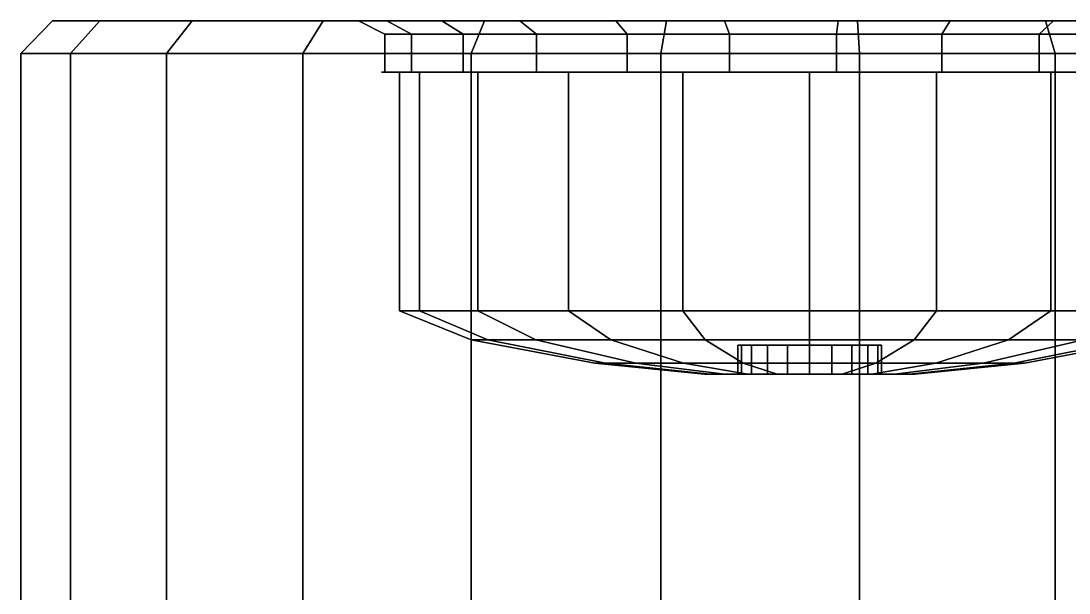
# Model space of a CAD drawing. Extents: x -11 to 118, y -54 to 30.
# Drawn here: x 47.82 to 53.2, y 25.85 to 28.79 of the extents above; entities that cross this region are included whole.
import ezdxf

# ---------------------------------------------------------------- set-up
doc = ezdxf.new("R2010")
doc.units = 0
doc.header["$MEASUREMENT"] = 0
doc.layers.add('CAR1', color=7, linetype='CONTINUOUS')
doc.layers.add('TIRES', color=19, linetype='CONTINUOUS')

msp = doc.modelspace()

# ---------------------------------------------------------------- linework, layer by layer
at = {"layer": 'CAR1', "color": 7, "linetype": 'Continuous'}
for points in [[(49.8242, 28.7251, 4.5604), (49.8242, 28.5301, 4.5604), (49.687, 28.5301, 4.0259), (49.687, 28.7251, 4.0259)], [(49.687, 28.7251, 4.0259), (49.687, 28.5301, 4.0259), (49.687, 28.5301, 3.4741), (49.687, 28.7251, 3.4741)], [(49.687, 28.7251, 3.4741), (49.687, 28.5301, 3.4741), (49.8242, 28.5301, 2.9396), (49.8242, 28.7251, 2.9396)], [(50.0901, 28.7251, 5.044), (50.0901, 28.5301, 5.044), (49.8242, 28.5301, 4.5604), (49.8242, 28.7251, 4.5604)], [(49.8242, 28.7251, 2.9396), (49.8242, 28.5301, 2.9396), (50.0901, 28.5301, 2.456), (50.0901, 28.7251, 2.456)], [(50.4678, 28.7251, 5.4462), (50.4678, 28.5301, 5.4462), (50.0901, 28.5301, 5.044), (50.0901, 28.7251, 5.044)], [(50.0901, 28.7251, 2.456), (50.0901, 28.5301, 2.456), (50.4678, 28.5301, 2.0538), (50.4678, 28.7251, 2.0538)], [(50.9337, 28.7251, 5.7419), (50.9337, 28.5301, 5.7419), (50.4678, 28.5301, 5.4462), (50.4678, 28.7251, 5.4462)], [(50.4678, 28.7251, 2.0538), (50.4678, 28.5301, 2.0538), (50.9337, 28.5301, 1.7581), (50.9337, 28.7251, 1.7581)], [(51.4586, 28.7251, 5.9125), (51.4586, 28.5301, 5.9125), (50.9337, 28.5301, 5.7419), (50.9337, 28.7251, 5.7419)], [(50.9337, 28.7251, 1.7581), (50.9337, 28.5301, 1.7581), (51.4586, 28.5301, 1.5875), (51.4586, 28.7251, 1.5875)], [(52.0093, 28.7251, 5.9471), (52.0093, 28.5301, 5.9471), (51.4586, 28.5301, 5.9125), (51.4586, 28.7251, 5.9125)], [(51.4586, 28.7251, 1.5875), (51.4586, 28.5301, 1.5875), (52.0093, 28.5301, 1.5529), (52.0093, 28.7251, 1.5529)], [(52.5514, 28.7251, 5.8437), (52.5514, 28.5301, 5.8437), (52.0093, 28.5301, 5.9471), (52.0093, 28.7251, 5.9471)], [(52.0093, 28.7251, 1.5529), (52.0093, 28.5301, 1.5529), (52.5514, 28.5301, 1.6563), (52.5514, 28.7251, 1.6563)], [(53.0507, 28.7251, 5.6087), (53.0507, 28.5301, 5.6087), (52.5514, 28.5301, 5.8437), (52.5514, 28.7251, 5.8437)], [(52.5514, 28.7251, 1.6563), (52.5514, 28.5301, 1.6563), (53.0507, 28.5301, 1.8913), (53.0507, 28.7251, 1.8913)], [(53.4759, 28.7251, 5.257), (53.4759, 28.5301, 5.257), (53.0507, 28.5301, 5.6087), (53.0507, 28.7251, 5.6087)], [(53.0507, 28.7251, 1.8913), (53.0507, 28.5301, 1.8913), (53.4759, 28.5301, 2.243), (53.4759, 28.7251, 2.243)], [(49.8658, 28.5301, 4.4016), (49.7774, 28.5301, 4.4303), (49.6696, 28.5301, 3.75), (49.7626, 28.5301, 3.75)], [(49.7626, 28.5301, 3.75), (49.6696, 28.5301, 3.75), (49.7774, 28.5301, 3.0697), (49.8658, 28.5301, 3.0984)], [(49.8658, 27.303, 4.4016), (49.8658, 28.5301, 4.4016), (49.7626, 28.5301, 3.75), (49.7626, 27.303, 3.75)], [(49.7626, 27.303, 3.75), (49.7626, 28.5301, 3.75), (49.8658, 28.5301, 3.0984), (49.8658, 27.303, 3.0984)], [(50.1653, 28.5301, 4.9894), (50.0901, 28.5301, 5.044), (49.7774, 28.5301, 4.4303), (49.8658, 28.5301, 4.4016)], [(49.8658, 28.5301, 3.0984), (49.7774, 28.5301, 3.0697), (50.0901, 28.5301, 2.456), (50.1653, 28.5301, 2.5106)], [(50.1653, 27.303, 4.9894), (50.1653, 28.5301, 4.9894), (49.8658, 28.5301, 4.4016), (49.8658, 27.303, 4.4016)], [(49.8658, 27.303, 3.0984), (49.8658, 28.5301, 3.0984), (50.1653, 28.5301, 2.5106), (50.1653, 27.303, 2.5106)], [(50.6317, 28.5301, 5.4558), (50.5771, 28.5301, 5.531), (50.0901, 28.5301, 5.044), (50.1653, 28.5301, 4.9894)], [(50.1653, 28.5301, 2.5106), (50.0901, 28.5301, 2.456), (50.5771, 28.5301, 1.969), (50.6317, 28.5301, 2.0442)], [(50.6317, 27.303, 5.4558), (50.6317, 28.5301, 5.4558), (50.1653, 28.5301, 4.9894), (50.1653, 27.303, 4.9894)], [(50.1653, 27.303, 2.5106), (50.1653, 28.5301, 2.5106), (50.6317, 28.5301, 2.0442), (50.6317, 27.303, 2.0442)], [(51.2195, 28.5301, 5.7553), (51.1908, 28.5301, 5.8437), (50.5771, 28.5301, 5.531), (50.6317, 28.5301, 5.4558)], [(50.6317, 28.5301, 2.0442), (50.5771, 28.5301, 1.969), (51.1908, 28.5301, 1.6563), (51.2195, 28.5301, 1.7447)], [(51.2195, 27.303, 5.7553), (51.2195, 28.5301, 5.7553), (50.6317, 28.5301, 5.4558), (50.6317, 27.303, 5.4558)], [(50.6317, 27.303, 2.0442), (50.6317, 28.5301, 2.0442), (51.2195, 28.5301, 1.7447), (51.2195, 27.303, 1.7447)], [(51.8711, 28.5301, 5.8585), (51.8711, 28.5301, 5.9514), (51.1908, 28.5301, 5.8437), (51.2195, 28.5301, 5.7553)], [(51.2195, 28.5301, 1.7447), (51.1908, 28.5301, 1.6563), (51.8711, 28.5301, 1.5486), (51.8711, 28.5301, 1.6415)], [(51.8711, 27.303, 5.8585), (51.8711, 28.5301, 5.8585), (51.2195, 28.5301, 5.7553), (51.2195, 27.303, 5.7553)], [(51.2195, 27.303, 1.7447), (51.2195, 28.5301, 1.7447), (51.8711, 28.5301, 1.6415), (51.8711, 27.303, 1.6415)], [(52.5226, 28.5301, 5.7553), (52.5514, 28.5301, 5.8437), (51.8711, 28.5301, 5.9514), (51.8711, 28.5301, 5.8585)], [(52.5226, 27.303, 5.7553), (52.5226, 28.5301, 5.7553), (51.8711, 28.5301, 5.8585), (51.8711, 27.303, 5.8585)], [(51.8711, 28.5301, 1.6415), (51.8711, 28.5301, 1.5486), (52.5514, 28.5301, 1.6563), (52.5226, 28.5301, 1.7447)], [(51.8711, 27.303, 1.6415), (51.8711, 28.5301, 1.6415), (52.5226, 28.5301, 1.7447), (52.5226, 27.303, 1.7447)], [(53.1104, 28.5301, 5.4558), (53.1651, 28.5301, 5.531), (52.5514, 28.5301, 5.8437), (52.5226, 28.5301, 5.7553)], [(53.1104, 27.303, 5.4558), (53.1104, 28.5301, 5.4558), (52.5226, 28.5301, 5.7553), (52.5226, 27.303, 5.7553)], [(52.5226, 28.5301, 1.7447), (52.5514, 28.5301, 1.6563), (53.1651, 28.5301, 1.969), (53.1104, 28.5301, 2.0442)], [(52.5226, 27.303, 1.7447), (52.5226, 28.5301, 1.7447), (53.1104, 28.5301, 2.0442), (53.1104, 27.303, 2.0442)], [(53.5769, 28.5301, 4.9894), (53.6521, 28.5301, 5.044), (53.1651, 28.5301, 5.531), (53.1104, 28.5301, 5.4558)], [(53.5769, 27.303, 4.9894), (53.5769, 28.5301, 4.9894), (53.1104, 28.5301, 5.4558), (53.1104, 27.303, 5.4558)], [(53.1104, 28.5301, 2.0442), (53.1651, 28.5301, 1.969), (53.6521, 28.5301, 2.456), (53.5769, 28.5301, 2.5106)], [(53.1104, 27.303, 2.0442), (53.1104, 28.5301, 2.0442), (53.5769, 28.5301, 2.5106), (53.5769, 27.303, 2.5106)], [(50.2166, 27.154, 4.2876), (49.8658, 27.303, 4.4016), (49.7626, 27.303, 3.75), (50.1314, 27.154, 3.75)], [(50.1314, 27.154, 3.75), (49.7626, 27.303, 3.75), (49.8658, 27.303, 3.0984), (50.2166, 27.154, 3.2124)], [(50.4637, 27.154, 4.7726), (50.1653, 27.303, 4.9894), (49.8658, 27.303, 4.4016), (50.2166, 27.154, 4.2876)], [(50.2166, 27.154, 3.2124), (49.8658, 27.303, 3.0984), (50.1653, 27.303, 2.5106), (50.4637, 27.154, 2.7274)], [(50.8485, 27.154, 5.1574), (50.6317, 27.303, 5.4558), (50.1653, 27.303, 4.9894), (50.4637, 27.154, 4.7726)], [(50.4637, 27.154, 2.7274), (50.1653, 27.303, 2.5106), (50.6317, 27.303, 2.0442), (50.8485, 27.154, 2.3426)], [(51.3335, 27.154, 5.4045), (51.2195, 27.303, 5.7553), (50.6317, 27.303, 5.4558), (50.8485, 27.154, 5.1574)], [(50.8485, 27.154, 2.3426), (50.6317, 27.303, 2.0442), (51.2195, 27.303, 1.7447), (51.3335, 27.154, 2.0955)], [(51.8711, 27.154, 5.4897), (51.8711, 27.303, 5.8585), (51.2195, 27.303, 5.7553), (51.3335, 27.154, 5.4045)], [(51.3335, 27.154, 2.0955), (51.2195, 27.303, 1.7447), (51.8711, 27.303, 1.6415), (51.8711, 27.154, 2.0103)], [(52.4087, 27.154, 5.4045), (52.5226, 27.303, 5.7553), (51.8711, 27.303, 5.8585), (51.8711, 27.154, 5.4897)], [(51.8711, 27.154, 2.0103), (51.8711, 27.303, 1.6415), (52.5226, 27.303, 1.7447), (52.4087, 27.154, 2.0955)], [(52.8936, 27.154, 5.1574), (53.1104, 27.303, 5.4558), (52.5226, 27.303, 5.7553), (52.4087, 27.154, 5.4045)], [(52.4087, 27.154, 2.0955), (52.5226, 27.303, 1.7447), (53.1104, 27.303, 2.0442), (52.8936, 27.154, 2.3426)], [(53.2785, 27.154, 4.7726), (53.5769, 27.303, 4.9894), (53.1104, 27.303, 5.4558), (52.8936, 27.154, 5.1574)], [(52.8936, 27.154, 2.3426), (53.1104, 27.303, 2.0442), (53.5769, 27.303, 2.5106), (53.2785, 27.154, 2.7274)], [(50.8215, 27.0334, 4.091), (50.2166, 27.154, 4.2876), (50.1314, 27.154, 3.75), (50.7675, 27.0334, 3.75)], [(50.7675, 27.0334, 3.75), (50.1314, 27.154, 3.75), (50.2166, 27.154, 3.2124), (50.8215, 27.0334, 3.409)], [(50.9782, 27.0334, 4.3987), (50.4637, 27.154, 4.7726), (50.2166, 27.154, 4.2876), (50.8215, 27.0334, 4.091)], [(50.8215, 27.0334, 3.409), (50.2166, 27.154, 3.2124), (50.4637, 27.154, 2.7274), (50.9782, 27.0334, 3.1013)], [(51.2224, 27.0334, 4.6429), (50.8485, 27.154, 5.1574), (50.4637, 27.154, 4.7726), (50.9782, 27.0334, 4.3987)], [(50.9782, 27.0334, 3.1013), (50.4637, 27.154, 2.7274), (50.8485, 27.154, 2.3426), (51.2224, 27.0334, 2.8571)], [(51.53, 27.0334, 4.7996), (51.3335, 27.154, 5.4045), (50.8485, 27.154, 5.1574), (51.2224, 27.0334, 4.6429)], [(51.2224, 27.0334, 2.8571), (50.8485, 27.154, 2.3426), (51.3335, 27.154, 2.0955), (51.53, 27.0334, 2.7004)], [(51.8711, 27.0334, 4.8536), (51.8711, 27.154, 5.4897), (51.3335, 27.154, 5.4045), (51.53, 27.0334, 4.7996)], [(51.53, 27.0334, 2.7004), (51.3335, 27.154, 2.0955), (51.8711, 27.154, 2.0103), (51.8711, 27.0334, 2.6464)], [(52.2121, 27.0334, 4.7996), (52.4087, 27.154, 5.4045), (51.8711, 27.154, 5.4897), (51.8711, 27.0334, 4.8536)], [(51.8711, 27.0334, 2.6464), (51.8711, 27.154, 2.0103), (52.4087, 27.154, 2.0955), (52.2121, 27.0334, 2.7004)], [(52.5198, 27.0334, 4.6429), (52.8936, 27.154, 5.1574), (52.4087, 27.154, 5.4045), (52.2121, 27.0334, 4.7996)], [(52.2121, 27.0334, 2.7004), (52.4087, 27.154, 2.0955), (52.8936, 27.154, 2.3426), (52.5198, 27.0334, 2.8571)], [(52.7639, 27.0334, 4.3987), (53.2785, 27.154, 4.7726), (52.8936, 27.154, 5.1574), (52.5198, 27.0334, 4.6429)], [(52.5198, 27.0334, 2.8571), (52.8936, 27.154, 2.3426), (53.2785, 27.154, 2.7274), (52.7639, 27.0334, 3.1013)], [(52.9207, 27.0334, 4.091), (53.5256, 27.154, 4.2876), (53.2785, 27.154, 4.7726), (52.7639, 27.0334, 4.3987)], [(52.7639, 27.0334, 3.1013), (53.2785, 27.154, 2.7274), (53.5256, 27.154, 3.2124), (52.9207, 27.0334, 3.409)], [(52.9747, 27.0334, 3.75), (53.6107, 27.154, 3.75), (53.5256, 27.154, 4.2876), (52.9207, 27.0334, 4.091)], [(52.9207, 27.0334, 3.409), (53.5256, 27.154, 3.2124), (53.6107, 27.154, 3.75), (52.9747, 27.0334, 3.75)], [(51.3573, 26.9767, 3.9169), (50.8215, 27.0334, 4.091), (50.7675, 27.0334, 3.75), (51.3309, 26.9767, 3.75)], [(51.3309, 26.9767, 3.75), (50.7675, 27.0334, 3.75), (50.8215, 27.0334, 3.409), (51.3573, 26.9767, 3.5831)], [(51.434, 26.9767, 4.0675), (50.9782, 27.0334, 4.3987), (50.8215, 27.0334, 4.091), (51.3573, 26.9767, 3.9169)], [(51.3573, 26.9767, 3.5831), (50.8215, 27.0334, 3.409), (50.9782, 27.0334, 3.1013), (51.434, 26.9767, 3.4325)], [(51.5536, 26.9767, 4.187), (51.2224, 27.0334, 4.6429), (50.9782, 27.0334, 4.3987), (51.434, 26.9767, 4.0675)], [(51.434, 26.9767, 3.4325), (50.9782, 27.0334, 3.1013), (51.2224, 27.0334, 2.8571), (51.5536, 26.9767, 3.313)], [(51.7041, 26.9767, 4.2638), (51.53, 27.0334, 4.7996), (51.2224, 27.0334, 4.6429), (51.5536, 26.9767, 4.187)], [(51.5536, 26.9767, 3.313), (51.2224, 27.0334, 2.8571), (51.53, 27.0334, 2.7004), (51.7041, 26.9767, 3.2362)], [(51.8711, 26.9767, 4.2902), (51.8711, 27.0334, 4.8536), (51.53, 27.0334, 4.7996), (51.7041, 26.9767, 4.2638)], [(51.7041, 26.9767, 3.2362), (51.53, 27.0334, 2.7004), (51.8711, 27.0334, 2.6464), (51.8711, 26.9767, 3.2098)], [(52.038, 26.9767, 4.2638), (52.2121, 27.0334, 4.7996), (51.8711, 27.0334, 4.8536), (51.8711, 26.9767, 4.2902)], [(51.8711, 26.9767, 3.2098), (51.8711, 27.0334, 2.6464), (52.2121, 27.0334, 2.7004), (52.038, 26.9767, 3.2362)], [(52.1886, 26.9767, 4.187), (52.5198, 27.0334, 4.6429), (52.2121, 27.0334, 4.7996), (52.038, 26.9767, 4.2638)], [(52.038, 26.9767, 3.2362), (52.2121, 27.0334, 2.7004), (52.5198, 27.0334, 2.8571), (52.1886, 26.9767, 3.313)], [(52.3081, 26.9767, 4.0675), (52.7639, 27.0334, 4.3987), (52.5198, 27.0334, 4.6429), (52.1886, 26.9767, 4.187)], [(52.1886, 26.9767, 3.313), (52.5198, 27.0334, 2.8571), (52.7639, 27.0334, 3.1013), (52.3081, 26.9767, 3.4325)], [(52.3848, 26.9767, 3.9169), (52.9207, 27.0334, 4.091), (52.7639, 27.0334, 4.3987), (52.3081, 26.9767, 4.0675)], [(52.3081, 26.9767, 3.4325), (52.7639, 27.0334, 3.1013), (52.9207, 27.0334, 3.409), (52.3848, 26.9767, 3.5831)], [(52.4113, 26.9767, 3.75), (52.9747, 27.0334, 3.75), (52.9207, 27.0334, 4.091), (52.3848, 26.9767, 3.9169)], [(52.3848, 26.9767, 3.5831), (52.9207, 27.0334, 3.409), (52.9747, 27.0334, 3.75), (52.4113, 26.9767, 3.75)]]:
    msp.add_3dface(points, dxfattribs=at)
at = {"layer": 'CAR1', "color": 197, "linetype": 'Continuous'}
for points in [[(51.5203, 27.1256, 3.864), (51.5203, 26.9767, 3.864), (51.5022, 26.9767, 3.75), (51.5022, 27.1256, 3.75)], [(51.8711, 27.1256, 3.75), (51.5203, 27.1256, 3.864), (51.5022, 27.1256, 3.75), (51.8711, 27.1256, 3.75)], [(51.5022, 27.1256, 3.75), (51.5022, 26.9767, 3.75), (51.5203, 26.9767, 3.636), (51.5203, 27.1256, 3.636)], [(51.8711, 27.1256, 3.75), (51.5022, 27.1256, 3.75), (51.5203, 27.1256, 3.636), (51.8711, 27.1256, 3.75)], [(51.5727, 27.1256, 3.9668), (51.5727, 26.9767, 3.9668), (51.5203, 26.9767, 3.864), (51.5203, 27.1256, 3.864)], [(51.8711, 27.1256, 3.75), (51.5727, 27.1256, 3.9668), (51.5203, 27.1256, 3.864), (51.8711, 27.1256, 3.75)], [(51.5203, 27.1256, 3.636), (51.5203, 26.9767, 3.636), (51.5727, 26.9767, 3.5332), (51.5727, 27.1256, 3.5332)], [(51.8711, 27.1256, 3.75), (51.5203, 27.1256, 3.636), (51.5727, 27.1256, 3.5332), (51.8711, 27.1256, 3.75)], [(51.6543, 27.1256, 4.0484), (51.6543, 26.9767, 4.0484), (51.5727, 26.9767, 3.9668), (51.5727, 27.1256, 3.9668)], [(51.8711, 27.1256, 3.75), (51.6543, 27.1256, 4.0484), (51.5727, 27.1256, 3.9668), (51.8711, 27.1256, 3.75)], [(51.5727, 27.1256, 3.5332), (51.5727, 26.9767, 3.5332), (51.6543, 26.9767, 3.4516), (51.6543, 27.1256, 3.4516)], [(51.8711, 27.1256, 3.75), (51.5727, 27.1256, 3.5332), (51.6543, 27.1256, 3.4516), (51.8711, 27.1256, 3.75)], [(51.7571, 27.1256, 4.1008), (51.7571, 26.9767, 4.1008), (51.6543, 26.9767, 4.0484), (51.6543, 27.1256, 4.0484)], [(51.8711, 27.1256, 3.75), (51.7571, 27.1256, 4.1008), (51.6543, 27.1256, 4.0484), (51.8711, 27.1256, 3.75)], [(51.6543, 27.1256, 3.4516), (51.6543, 26.9767, 3.4516), (51.7571, 26.9767, 3.3992), (51.7571, 27.1256, 3.3992)], [(51.8711, 27.1256, 3.75), (51.6543, 27.1256, 3.4516), (51.7571, 27.1256, 3.3992), (51.8711, 27.1256, 3.75)], [(51.8711, 27.1256, 4.1188), (51.8711, 26.9767, 4.1188), (51.7571, 26.9767, 4.1008), (51.7571, 27.1256, 4.1008)], [(51.8711, 27.1256, 3.75), (51.8711, 27.1256, 4.1188), (51.7571, 27.1256, 4.1008), (51.8711, 27.1256, 3.75)], [(51.7571, 27.1256, 3.3992), (51.7571, 26.9767, 3.3992), (51.8711, 26.9767, 3.3812), (51.8711, 27.1256, 3.3812)], [(51.8711, 27.1256, 3.75), (51.7571, 27.1256, 3.3992), (51.8711, 27.1256, 3.3812), (51.8711, 27.1256, 3.75)], [(51.8711, 27.1256, 3.75), (52.2399, 27.1256, 3.75), (52.2219, 27.1256, 3.864), (51.8711, 27.1256, 3.75)], [(51.8711, 27.1256, 3.75), (52.2219, 27.1256, 3.864), (52.1695, 27.1256, 3.9668), (51.8711, 27.1256, 3.75)], [(51.8711, 27.1256, 3.75), (52.1695, 27.1256, 3.9668), (52.0879, 27.1256, 4.0484), (51.8711, 27.1256, 3.75)], [(51.8711, 27.1256, 3.75), (52.0879, 27.1256, 4.0484), (51.9851, 27.1256, 4.1008), (51.8711, 27.1256, 3.75)], [(51.9851, 27.1256, 4.1008), (51.9851, 26.9767, 4.1008), (51.8711, 26.9767, 4.1188), (51.8711, 27.1256, 4.1188)], [(51.8711, 27.1256, 3.75), (51.9851, 27.1256, 4.1008), (51.8711, 27.1256, 4.1188), (51.8711, 27.1256, 3.75)], [(51.8711, 27.1256, 3.3812), (51.8711, 26.9767, 3.3812), (51.9851, 26.9767, 3.3992), (51.9851, 27.1256, 3.3992)], [(51.8711, 27.1256, 3.75), (51.8711, 27.1256, 3.3812), (51.9851, 27.1256, 3.3992), (51.8711, 27.1256, 3.75)], [(51.8711, 27.1256, 3.75), (51.9851, 27.1256, 3.3992), (52.0879, 27.1256, 3.4516), (51.8711, 27.1256, 3.75)], [(51.8711, 27.1256, 3.75), (52.0879, 27.1256, 3.4516), (52.1695, 27.1256, 3.5332), (51.8711, 27.1256, 3.75)], [(51.8711, 27.1256, 3.75), (52.1695, 27.1256, 3.5332), (52.2219, 27.1256, 3.636), (51.8711, 27.1256, 3.75)], [(51.8711, 27.1256, 3.75), (52.2219, 27.1256, 3.636), (52.2399, 27.1256, 3.75), (51.8711, 27.1256, 3.75)], [(52.0879, 27.1256, 4.0484), (52.0879, 26.9767, 4.0484), (51.9851, 26.9767, 4.1008), (51.9851, 27.1256, 4.1008)], [(51.9851, 27.1256, 3.3992), (51.9851, 26.9767, 3.3992), (52.0879, 26.9767, 3.4516), (52.0879, 27.1256, 3.4516)], [(52.1695, 27.1256, 3.9668), (52.1695, 26.9767, 3.9668), (52.0879, 26.9767, 4.0484), (52.0879, 27.1256, 4.0484)], [(52.0879, 27.1256, 3.4516), (52.0879, 26.9767, 3.4516), (52.1695, 26.9767, 3.5332), (52.1695, 27.1256, 3.5332)], [(52.2219, 27.1256, 3.864), (52.2219, 26.9767, 3.864), (52.1695, 26.9767, 3.9668), (52.1695, 27.1256, 3.9668)], [(52.1695, 27.1256, 3.5332), (52.1695, 26.9767, 3.5332), (52.2219, 26.9767, 3.636), (52.2219, 27.1256, 3.636)], [(52.2399, 27.1256, 3.75), (52.2399, 26.9767, 3.75), (52.2219, 26.9767, 3.864), (52.2219, 27.1256, 3.864)], [(52.2219, 27.1256, 3.636), (52.2219, 26.9767, 3.636), (52.2399, 26.9767, 3.75), (52.2399, 27.1256, 3.75)], [(51.5203, 26.9767, 3.864), (51.3573, 26.9767, 3.9169), (51.3309, 26.9767, 3.75), (51.5022, 26.9767, 3.75)], [(51.5022, 26.9767, 3.75), (51.3309, 26.9767, 3.75), (51.3573, 26.9767, 3.5831), (51.5203, 26.9767, 3.636)], [(51.5727, 26.9767, 3.9668), (51.434, 26.9767, 4.0675), (51.3573, 26.9767, 3.9169), (51.5203, 26.9767, 3.864)], [(51.5203, 26.9767, 3.636), (51.3573, 26.9767, 3.5831), (51.434, 26.9767, 3.4325), (51.5727, 26.9767, 3.5332)], [(51.6543, 26.9767, 4.0484), (51.5536, 26.9767, 4.187), (51.434, 26.9767, 4.0675), (51.5727, 26.9767, 3.9668)], [(51.5727, 26.9767, 3.5332), (51.434, 26.9767, 3.4325), (51.5536, 26.9767, 3.313), (51.6543, 26.9767, 3.4516)], [(51.7571, 26.9767, 4.1008), (51.7041, 26.9767, 4.2638), (51.5536, 26.9767, 4.187), (51.6543, 26.9767, 4.0484)], [(51.6543, 26.9767, 3.4516), (51.5536, 26.9767, 3.313), (51.7041, 26.9767, 3.2362), (51.7571, 26.9767, 3.3992)], [(51.8711, 26.9767, 4.1188), (51.8711, 26.9767, 4.2902), (51.7041, 26.9767, 4.2638), (51.7571, 26.9767, 4.1008)], [(51.7571, 26.9767, 3.3992), (51.7041, 26.9767, 3.2362), (51.8711, 26.9767, 3.2098), (51.8711, 26.9767, 3.3812)], [(51.9851, 26.9767, 4.1008), (52.038, 26.9767, 4.2638), (51.8711, 26.9767, 4.2902), (51.8711, 26.9767, 4.1188)], [(51.8711, 26.9767, 3.3812), (51.8711, 26.9767, 3.2098), (52.038, 26.9767, 3.2362), (51.9851, 26.9767, 3.3992)], [(52.0879, 26.9767, 4.0484), (52.1886, 26.9767, 4.187), (52.038, 26.9767, 4.2638), (51.9851, 26.9767, 4.1008)], [(51.9851, 26.9767, 3.3992), (52.038, 26.9767, 3.2362), (52.1886, 26.9767, 3.313), (52.0879, 26.9767, 3.4516)], [(52.1695, 26.9767, 3.9668), (52.3081, 26.9767, 4.0675), (52.1886, 26.9767, 4.187), (52.0879, 26.9767, 4.0484)], [(52.0879, 26.9767, 3.4516), (52.1886, 26.9767, 3.313), (52.3081, 26.9767, 3.4325), (52.1695, 26.9767, 3.5332)], [(52.2219, 26.9767, 3.864), (52.3848, 26.9767, 3.9169), (52.3081, 26.9767, 4.0675), (52.1695, 26.9767, 3.9668)], [(52.1695, 26.9767, 3.5332), (52.3081, 26.9767, 3.4325), (52.3848, 26.9767, 3.5831), (52.2219, 26.9767, 3.636)], [(52.2399, 26.9767, 3.75), (52.4113, 26.9767, 3.75), (52.3848, 26.9767, 3.9169), (52.2219, 26.9767, 3.864)], [(52.2219, 26.9767, 3.636), (52.3848, 26.9767, 3.5831), (52.4113, 26.9767, 3.75), (52.2399, 26.9767, 3.75)]]:
    msp.add_3dface(points, dxfattribs=at)
at = {"layer": 'TIRES', "linetype": 'Continuous'}
for points in [[(48.0717, 28.6258, 5.2543), (48.2229, 28.7925, 5.1944), (47.9783, 28.7925, 4.2418), (47.817, 28.6258, 4.2622)], [(47.817, 28.6258, 4.2622), (47.9783, 28.7925, 4.2418), (47.9783, 28.7925, 3.2582), (47.817, 28.6258, 3.2378)], [(47.817, 28.6258, 3.2378), (47.9783, 28.7925, 3.2582), (48.2229, 28.7925, 2.3056), (48.0717, 28.6258, 2.2457)], [(48.2229, 28.7925, 5.1944), (49.6973, 28.7925, 4.6107), (49.5516, 28.7925, 4.043), (47.9783, 28.7925, 4.2418)], [(47.9783, 28.7925, 4.2418), (49.5516, 28.7925, 4.043), (49.5516, 28.7925, 3.457), (47.9783, 28.7925, 3.2582)], [(47.9783, 28.7925, 3.2582), (49.5516, 28.7925, 3.457), (49.6973, 28.7925, 2.8893), (48.2229, 28.7925, 2.3056)], [(48.5652, 28.6258, 6.1519), (48.6967, 28.7925, 6.0563), (48.2229, 28.7925, 5.1944), (48.0717, 28.6258, 5.2543)], [(48.0717, 28.6258, 2.2457), (48.2229, 28.7925, 2.3056), (48.6967, 28.7925, 1.4437), (48.5652, 28.6258, 1.3481)], [(48.6967, 28.7925, 6.0563), (49.9796, 28.7925, 5.1242), (49.6973, 28.7925, 4.6107), (48.2229, 28.7925, 5.1944)], [(48.2229, 28.7925, 2.3056), (49.6973, 28.7925, 2.8893), (49.9796, 28.7925, 2.3758), (48.6967, 28.7925, 1.4437)], [(49.2664, 28.6258, 6.8986), (49.37, 28.7925, 6.7733), (48.6967, 28.7925, 6.0563), (48.5652, 28.6258, 6.1519)], [(48.5652, 28.6258, 1.3481), (48.6967, 28.7925, 1.4437), (49.37, 28.7925, 0.7267), (49.2664, 28.6258, 0.6014)], [(49.37, 28.7925, 6.7733), (50.3808, 28.7925, 5.5514), (49.9796, 28.7925, 5.1242), (48.6967, 28.7925, 6.0563)], [(48.6967, 28.7925, 1.4437), (49.9796, 28.7925, 2.3758), (50.3808, 28.7925, 1.9486), (49.37, 28.7925, 0.7267)], [(50.1312, 28.6258, 7.4474), (50.2005, 28.7925, 7.3003), (49.37, 28.7925, 6.7733), (49.2664, 28.6258, 6.8986)], [(49.2664, 28.6258, 0.6014), (49.37, 28.7925, 0.7267), (50.2005, 28.7925, 0.1997), (50.1312, 28.6258, 0.0526)], [(50.2005, 28.7925, 7.3003), (50.8756, 28.7925, 5.8654), (50.3808, 28.7925, 5.5514), (49.37, 28.7925, 6.7733)], [(49.37, 28.7925, 0.7267), (50.3808, 28.7925, 1.9486), (50.8756, 28.7925, 1.6346), (50.2005, 28.7925, 0.1997)], [(49.6973, 28.7925, 4.6107), (49.8242, 28.7251, 4.5604), (49.687, 28.7251, 4.0259), (49.5516, 28.7925, 4.043)], [(49.5516, 28.7925, 4.043), (49.687, 28.7251, 4.0259), (49.687, 28.7251, 3.4741), (49.5516, 28.7925, 3.457)], [(49.5516, 28.7925, 3.457), (49.687, 28.7251, 3.4741), (49.8242, 28.7251, 2.9396), (49.6973, 28.7925, 2.8893)], [(49.9796, 28.7925, 5.1242), (50.0901, 28.7251, 5.044), (49.8242, 28.7251, 4.5604), (49.6973, 28.7925, 4.6107)], [(49.6973, 28.7925, 2.8893), (49.8242, 28.7251, 2.9396), (50.0901, 28.7251, 2.456), (49.9796, 28.7925, 2.3758)], [(50.3808, 28.7925, 5.5514), (50.4678, 28.7251, 5.4462), (50.0901, 28.7251, 5.044), (49.9796, 28.7925, 5.1242)], [(49.9796, 28.7925, 2.3758), (50.0901, 28.7251, 2.456), (50.4678, 28.7251, 2.0538), (50.3808, 28.7925, 1.9486)], [(51.1054, 28.6258, 7.7639), (51.1359, 28.7925, 7.6042), (50.2005, 28.7925, 7.3003), (50.1312, 28.6258, 7.4474)], [(50.1312, 28.6258, 0.0526), (50.2005, 28.7925, 0.1997), (51.1359, 28.7925, -0.1042), (51.1054, 28.6258, -0.2639)], [(51.1359, 28.7925, 7.6042), (51.433, 28.7925, 6.0465), (50.8756, 28.7925, 5.8654), (50.2005, 28.7925, 7.3003)], [(50.2005, 28.7925, 0.1997), (50.8756, 28.7925, 1.6346), (51.433, 28.7925, 1.4535), (51.1359, 28.7925, -0.1042)], [(50.8756, 28.7925, 5.8654), (50.9337, 28.7251, 5.7419), (50.4678, 28.7251, 5.4462), (50.3808, 28.7925, 5.5514)], [(50.3808, 28.7925, 1.9486), (50.4678, 28.7251, 2.0538), (50.9337, 28.7251, 1.7581), (50.8756, 28.7925, 1.6346)], [(51.433, 28.7925, 6.0465), (51.4586, 28.7251, 5.9125), (50.9337, 28.7251, 5.7419), (50.8756, 28.7925, 5.8654)], [(50.8756, 28.7925, 1.6346), (50.9337, 28.7251, 1.7581), (51.4586, 28.7251, 1.5875), (51.433, 28.7925, 1.4535)], [(52.1277, 28.6258, 7.8283), (52.1174, 28.7925, 7.6659), (51.1359, 28.7925, 7.6042), (51.1054, 28.6258, 7.7639)], [(51.1054, 28.6258, -0.2639), (51.1359, 28.7925, -0.1042), (52.1174, 28.7925, -0.1659), (52.1277, 28.6258, -0.3283)], [(52.1174, 28.7925, 7.6659), (52.0179, 28.7925, 6.0833), (51.433, 28.7925, 6.0465), (51.1359, 28.7925, 7.6042)], [(51.1359, 28.7925, -0.1042), (51.433, 28.7925, 1.4535), (52.0179, 28.7925, 1.4167), (52.1174, 28.7925, -0.1659)], [(52.0179, 28.7925, 6.0833), (52.0093, 28.7251, 5.9471), (51.4586, 28.7251, 5.9125), (51.433, 28.7925, 6.0465)], [(51.433, 28.7925, 1.4535), (51.4586, 28.7251, 1.5875), (52.0093, 28.7251, 1.5529), (52.0179, 28.7925, 1.4167)], [(52.5935, 28.7925, 5.9735), (52.5514, 28.7251, 5.8437), (52.0093, 28.7251, 5.9471), (52.0179, 28.7925, 6.0833)], [(52.0179, 28.7925, 1.4167), (52.0093, 28.7251, 1.5529), (52.5514, 28.7251, 1.6563), (52.5935, 28.7925, 1.5265)], [(53.0836, 28.7925, 7.4816), (52.5935, 28.7925, 5.9735), (52.0179, 28.7925, 6.0833), (52.1174, 28.7925, 7.6659)], [(52.1174, 28.7925, -0.1659), (52.0179, 28.7925, 1.4167), (52.5935, 28.7925, 1.5265), (53.0836, 28.7925, 0.0184)], [(53.1338, 28.6258, 7.6363), (53.0836, 28.7925, 7.4816), (52.1174, 28.7925, 7.6659), (52.1277, 28.6258, 7.8283)], [(52.1277, 28.6258, -0.3283), (52.1174, 28.7925, -0.1659), (53.0836, 28.7925, 0.0184), (53.1338, 28.6258, -0.1363)], [(53.1238, 28.7925, 5.724), (53.0507, 28.7251, 5.6087), (52.5514, 28.7251, 5.8437), (52.5935, 28.7925, 5.9735)], [(52.5935, 28.7925, 1.5265), (52.5514, 28.7251, 1.6563), (53.0507, 28.7251, 1.8913), (53.1238, 28.7925, 1.776)], [(53.9735, 28.7925, 7.0629), (53.1238, 28.7925, 5.724), (52.5935, 28.7925, 5.9735), (53.0836, 28.7925, 7.4816)], [(53.0836, 28.7925, 0.0184), (52.5935, 28.7925, 1.5265), (53.1238, 28.7925, 1.776), (53.9735, 28.7925, 0.4371)], [(53.5754, 28.7925, 5.3504), (53.4759, 28.7251, 5.257), (53.0507, 28.7251, 5.6087), (53.1238, 28.7925, 5.724)], [(53.1238, 28.7925, 1.776), (53.0507, 28.7251, 1.8913), (53.4759, 28.7251, 2.243), (53.5754, 28.7925, 2.1496)], [(54.0606, 28.6258, 7.2002), (53.9735, 28.7925, 7.0629), (53.0836, 28.7925, 7.4816), (53.1338, 28.6258, 7.6363)], [(53.1338, 28.6258, -0.1363), (53.0836, 28.7925, 0.0184), (53.9735, 28.7925, 0.4371), (54.0606, 28.6258, 0.2998)], [(54.7313, 28.7925, 6.4359), (53.5754, 28.7925, 5.3504), (53.1238, 28.7925, 5.724), (53.9735, 28.7925, 7.0629)], [(53.9735, 28.7925, 0.4371), (53.1238, 28.7925, 1.776), (53.5754, 28.7925, 2.1496), (54.7313, 28.7925, 1.0641)], [(48.0717, 23.8841, 5.2543), (48.0717, 28.6258, 5.2543), (47.817, 28.6258, 4.2622), (47.817, 23.8841, 4.2622)], [(47.817, 23.8841, 4.2622), (47.817, 28.6258, 4.2622), (47.817, 28.6258, 3.2378), (47.817, 23.8841, 3.2378)], [(47.817, 23.8841, 3.2378), (47.817, 28.6258, 3.2378), (48.0717, 28.6258, 2.2457), (48.0717, 23.8841, 2.2457)], [(48.5652, 23.8841, 6.1519), (48.5652, 28.6258, 6.1519), (48.0717, 28.6258, 5.2543), (48.0717, 23.8841, 5.2543)], [(48.0717, 23.8841, 2.2457), (48.0717, 28.6258, 2.2457), (48.5652, 28.6258, 1.3481), (48.5652, 23.8841, 1.3481)], [(49.2664, 23.8841, 6.8986), (49.2664, 28.6258, 6.8986), (48.5652, 28.6258, 6.1519), (48.5652, 23.8841, 6.1519)], [(48.5652, 23.8841, 1.3481), (48.5652, 28.6258, 1.3481), (49.2664, 28.6258, 0.6014), (49.2664, 23.8841, 0.6014)], [(50.1312, 23.8841, 7.4474), (50.1312, 28.6258, 7.4474), (49.2664, 28.6258, 6.8986), (49.2664, 23.8841, 6.8986)], [(49.2664, 23.8841, 0.6014), (49.2664, 28.6258, 0.6014), (50.1312, 28.6258, 0.0526), (50.1312, 23.8841, 0.0526)], [(51.1054, 23.8841, 7.7639), (51.1054, 28.6258, 7.7639), (50.1312, 28.6258, 7.4474), (50.1312, 23.8841, 7.4474)], [(50.1312, 23.8841, 0.0526), (50.1312, 28.6258, 0.0526), (51.1054, 28.6258, -0.2639), (51.1054, 23.8841, -0.2639)], [(52.1277, 23.8841, 7.8283), (52.1277, 28.6258, 7.8283), (51.1054, 28.6258, 7.7639), (51.1054, 23.8841, 7.7639)], [(51.1054, 23.8841, -0.2639), (51.1054, 28.6258, -0.2639), (52.1277, 28.6258, -0.3283), (52.1277, 23.8841, -0.3283)], [(53.1338, 23.8841, 7.6363), (53.1338, 28.6258, 7.6363), (52.1277, 28.6258, 7.8283), (52.1277, 23.8841, 7.8283)], [(52.1277, 23.8841, -0.3283), (52.1277, 28.6258, -0.3283), (53.1338, 28.6258, -0.1363), (53.1338, 23.8841, -0.1363)], [(54.0606, 23.8841, 7.2002), (54.0606, 28.6258, 7.2002), (53.1338, 28.6258, 7.6363), (53.1338, 23.8841, 7.6363)], [(53.1338, 23.8841, -0.1363), (53.1338, 28.6258, -0.1363), (54.0606, 28.6258, 0.2998), (54.0606, 23.8841, 0.2998)]]:
    msp.add_3dface(points, dxfattribs=at)

doc.saveas('drawing.dxf')
